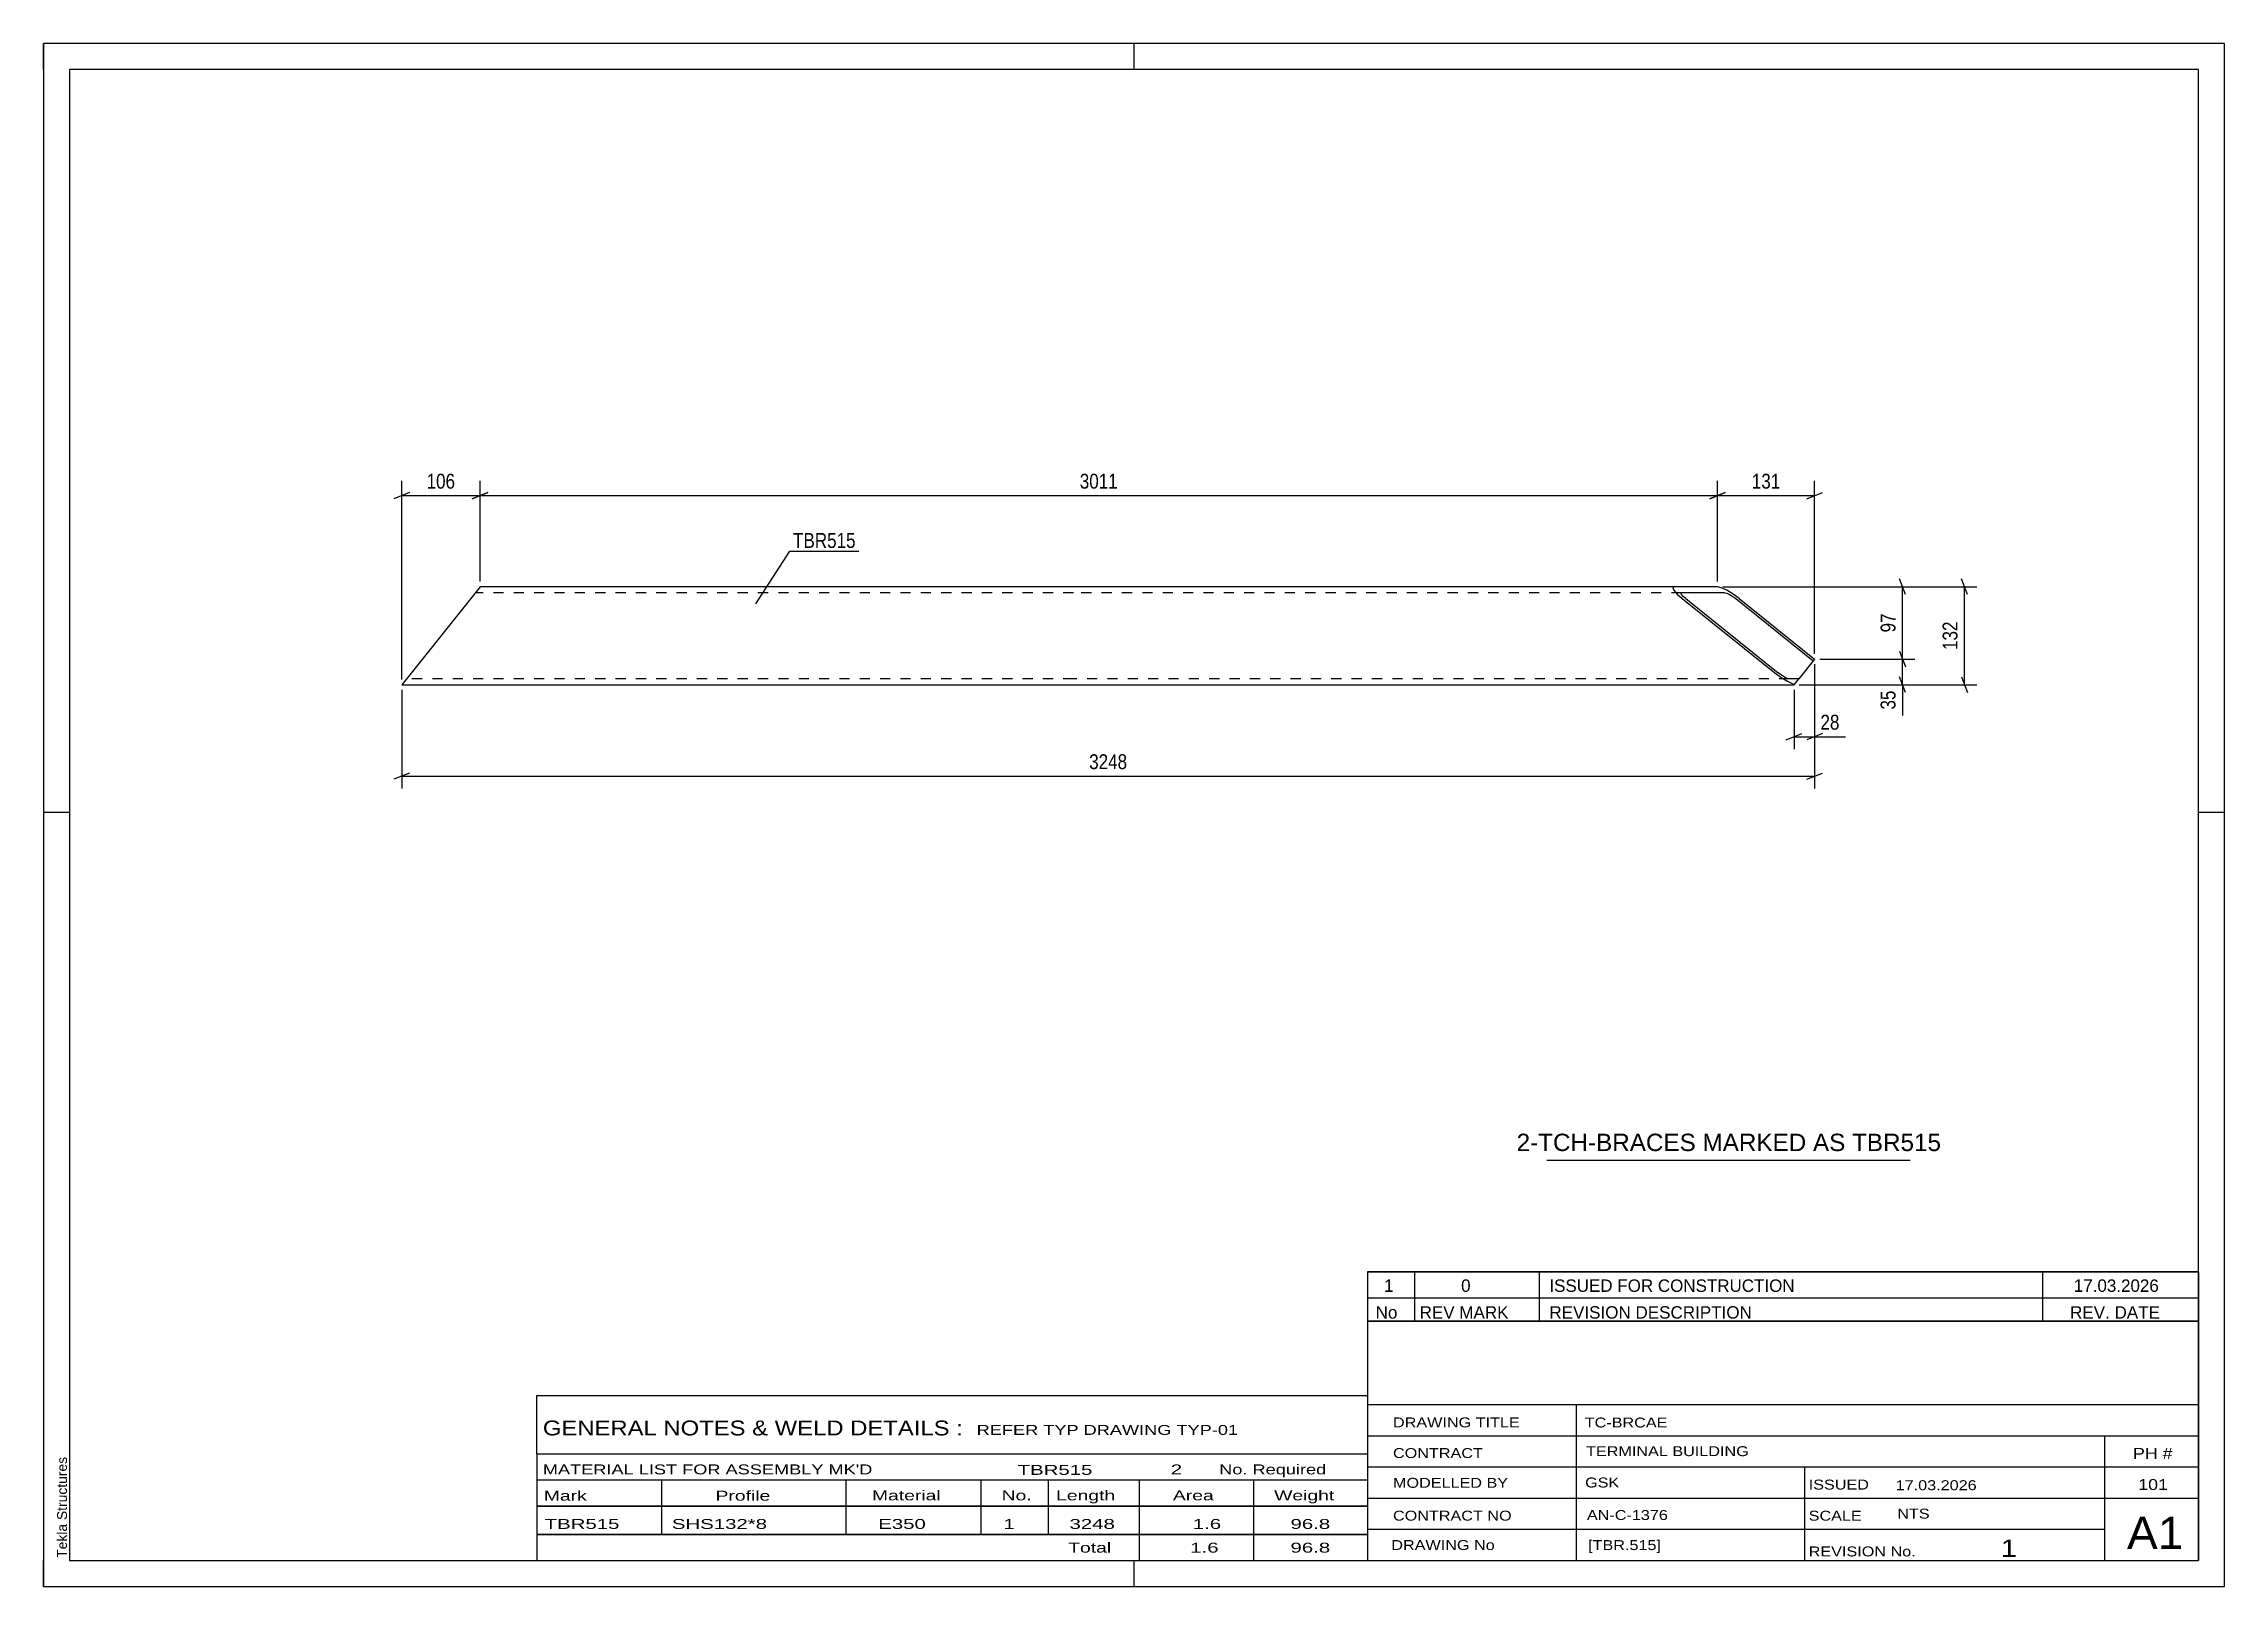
# Paper-space layout 'Layout1' of a CAD drawing. Header units: millimetres. Extents: x 0 to 420, y 0 to 297.
# The model-space entities are those that its viewports show. They can reach past a viewport. Long polylines and large blocks are cut down to what shows.
import ezdxf

# ---------------------------------------------------------------- set-up
doc = ezdxf.new("R2010")
doc.units = ezdxf.units.MM
doc.linetypes.add('DXK_LINE_DOT2', pattern=[3.9198, 1.9599, -1.9599])
doc.layers.add('Viewport layer', color=7, linetype='Continuous', plot=False)
doc.styles.add('Arial', font='ARIAL.TTF', dxfattribs={"height": 0.2})
doc.styles.add('Arial Narrow', font='ARIALN.TTF', dxfattribs={"height": 0.2})

# ---------------------------------------------------------------- blocks, each defined once
blk = doc.blocks.new('Unknown-580580942-1833')
at = {"color": 5, "linetype": 'Continuous'}
for p, q in [((420, 297), (0, 297)), ((0, 297), (0, 0)), ((0, 292), (0, 297)), ((210, 292), (210, 297)), ((420, 0), (420, 297)), ((415, 292), (5, 292)), ((5, 292), (5, 5)), ((415, 5), (415, 292)), ((5, 149), (0, 149)), ((420, 149), (415, 149)), ((0, 0), (0, 5)), ((5, 5), (415, 5)), ((210, 0), (210, 5)), ((0, 0), (420, 0))]:
    blk.add_line(p, q, dxfattribs=at)
at = {"color": 174, "linetype": 'Continuous', "style": 'Arial'}
blk.add_text('Tekla Structures', height=1.9102, rotation=90, dxfattribs=at).set_placement((4.5, 5.5))
blk = doc.blocks.new('Part-580580942-1595 - 1509')
at = {"color": 2, "linetype": 'Continuous'}
for p, q in [((84.05, 192.44), (68.96, 173.58)), ((198.34, 192.44), (84.05, 192.44)), ((322.38, 192.44), (198.44, 192.44)), ((314.06, 192.44), (313.76, 192.26)), ((313.76, 192.26), (313.95, 191.77)), ((313.95, 191.77), (314.59, 191.03)), ((314.59, 191.03), (315.58, 190.15)), ((315.34, 191.21), (315.48, 191.3)), ((315.43, 190.96), (315.34, 191.21)), ((315.75, 190.59), (315.43, 190.96)), ((323.8, 191.3), (315.48, 191.3)), ((315.58, 190.15), (333.43, 175.87)), ((316.25, 190.15), (315.75, 190.59)), ((316.25, 190.15), (334.09, 175.87)), ((323.1, 192.26), (322.38, 192.44)), ((324.15, 191.77), (323.1, 192.26)), ((323.8, 191.3), (324.17, 191.21)), ((325.37, 191.03), (324.15, 191.77)), ((324.17, 191.21), (324.69, 190.96)), ((324.69, 190.96), (325.3, 190.59)), ((325.3, 190.59), (325.9, 190.15)), ((326.56, 190.15), (325.37, 191.03)), ((325.9, 190.15), (340.83, 178.2)), ((326.56, 190.15), (341.09, 178.53)), ((341.09, 178.53), (338.05, 174.72)), ((68.96, 173.58), (198.34, 173.58)), ((198.44, 173.58), (337.13, 173.58)), ((333.43, 175.87), (334.62, 174.99)), ((334.69, 175.43), (334.09, 175.87)), ((334.62, 174.99), (335.84, 174.25)), ((335.3, 175.06), (334.69, 175.43)), ((335.82, 174.81), (335.3, 175.06)), ((336.19, 174.72), (335.82, 174.81)), ((335.84, 174.25), (336.89, 173.76)), ((338.05, 174.72), (336.19, 174.72)), ((336.89, 173.76), (337.21, 173.68)), ((337.13, 173.58), (338.05, 174.72))]:
    blk.add_line(p, q, dxfattribs=at)
at = {"color": 7, "linetype": 'DXK_LINE_DOT2'}
for p, q in [((198.34, 191.3), (83.14, 191.3)), ((315.48, 191.3), (198.44, 191.3)), ((69.87, 174.72), (69.94, 174.81)), ((198.34, 174.72), (69.87, 174.72)), ((336.19, 174.72), (198.44, 174.72)), ((338.12, 174.81), (338.05, 174.72))]:
    blk.add_line(p, q, dxfattribs=at)
blk = doc.blocks.new('StraightDimension-580580942-2679 - 1509')
at = {"color": 7, "linetype": 'Continuous'}
for p, q in [((323.88, 210.58), (320.88, 209.38)), ((322.38, 193.44), (322.38, 212.83)), ((339.59, 209.38), (342.59, 210.58)), ((341.09, 179.53), (341.09, 212.83)), ((322.38, 209.98), (341.09, 209.98))]:
    blk.add_line(p, q, dxfattribs=at)
at = {"color": 0}
blk.add_wipeout([(335.08, 210.73), (335.08, 214.93), (328.39, 214.93), (328.39, 210.73)], dxfattribs=at)
at = {"color": 3, "style": 'Arial Narrow'}
blk.add_text('131', height=2.863, dxfattribs=at).set_placement((328.99, 211.33))
blk = doc.blocks.new('StraightDimension-580580942-2826 - 1509')
at = {"color": 7, "linetype": 'Continuous'}
for p, q in [((341.09, 177.53), (341.09, 153.58)), ((68.96, 172.58), (68.96, 153.58)), ((70.46, 156.58), (67.46, 155.38)), ((68.96, 155.98), (341.09, 155.98)), ((339.59, 155.38), (342.59, 156.58))]:
    blk.add_line(p, q, dxfattribs=at)
at = {"color": 0}
blk.add_wipeout([(209.28, 156.73), (209.28, 160.93), (200.77, 160.93), (200.77, 156.73)], dxfattribs=at)
at = {"color": 3, "style": 'Arial Narrow'}
blk.add_text('3248', height=2.863, dxfattribs=at).set_placement((201.37, 157.33))
blk = doc.blocks.new('StraightDimension-580580942-2681 - 1509')
at = {"color": 7, "linetype": 'Continuous'}
for p, q in [((70.46, 210.58), (67.46, 209.38)), ((68.96, 174.58), (68.96, 212.83)), ((82.55, 209.38), (85.55, 210.58)), ((84.05, 193.44), (84.05, 212.83)), ((68.96, 209.98), (84.05, 209.98))]:
    blk.add_line(p, q, dxfattribs=at)
at = {"color": 0}
blk.add_wipeout([(79.85, 210.73), (79.85, 214.93), (73.16, 214.93), (73.16, 210.73)], dxfattribs=at)
at = {"color": 3, "style": 'Arial Narrow'}
blk.add_text('106', height=2.863, dxfattribs=at).set_placement((73.76, 211.33))
blk = doc.blocks.new('StraightDimension-580580942-2680 - 1509')
at = {"color": 7, "linetype": 'Continuous'}
for p, q in [((85.55, 210.58), (82.55, 209.38)), ((84.05, 193.44), (84.05, 212.83)), ((320.88, 209.38), (323.88, 210.58)), ((322.38, 193.44), (322.38, 212.83)), ((84.05, 209.98), (322.38, 209.98))]:
    blk.add_line(p, q, dxfattribs=at)
at = {"color": 0}
blk.add_wipeout([(207.47, 210.73), (207.47, 214.93), (198.96, 214.93), (198.96, 210.73)], dxfattribs=at)
at = {"color": 3, "style": 'Arial Narrow'}
blk.add_text('3011', height=2.863, dxfattribs=at).set_placement((199.56, 211.33))
blk = doc.blocks.new('StraightDimension-580580942-2838 - 1509')
at = {"color": 7, "linetype": 'Continuous'}
for p, q in [((341.09, 177.53), (341.09, 161.18)), ((337.13, 172.58), (337.13, 161.18)), ((335.63, 162.98), (338.63, 164.18)), ((342.59, 164.18), (339.59, 162.98)), ((337.13, 163.58), (341.09, 163.58))]:
    blk.add_line(p, q, dxfattribs=at)
at = {"color": 0}
blk.add_wipeout([(346.47, 164.33), (346.47, 168.53), (341.61, 168.53), (341.61, 164.33)], dxfattribs=at)
at = {"color": 7, "linetype": 'Continuous'}
blk.add_line((341.09, 163.58), (347, 163.58), dxfattribs=at)
blk.add_line((341.09, 163.58), (347, 163.58), dxfattribs=at)
at = {"color": 3, "style": 'Arial Narrow'}
blk.add_text('28', height=2.863, dxfattribs=at).set_placement((342.21, 164.93))
blk = doc.blocks.new('StraightDimension-580580942-2857 - 1509')
at = {"color": 7, "linetype": 'Continuous'}
for p, q in [((370.55, 190.94), (369.35, 193.94)), ((323.38, 192.44), (372.35, 192.44)), ((369.95, 173.58), (369.95, 192.44)), ((338.13, 173.58), (372.35, 173.58)), ((369.35, 175.08), (370.55, 172.08))]:
    blk.add_line(p, q, dxfattribs=at)
at = {"color": 0}
blk.add_wipeout([(369.2, 186.35), (365, 186.35), (365, 179.67), (369.2, 179.67)], dxfattribs=at)
at = {"color": 3, "style": 'Arial Narrow'}
blk.add_text('132', height=2.863, rotation=90.0002, dxfattribs=at).set_placement((368.6, 180.27))
blk = doc.blocks.new('StraightDimension-580580942-2875 - 1509')
at = {"color": 7, "linetype": 'Continuous'}
for p, q in [((358.61, 190.94), (357.41, 193.94)), ((323.38, 192.44), (360.41, 192.44)), ((358.01, 178.53), (358.01, 192.44)), ((342.09, 178.53), (360.41, 178.53)), ((357.41, 180.03), (358.61, 177.03))]:
    blk.add_line(p, q, dxfattribs=at)
at = {"color": 0}
blk.add_wipeout([(357.26, 187.91), (353.06, 187.91), (353.06, 183.05), (357.26, 183.05)], dxfattribs=at)
at = {"color": 3, "style": 'Arial Narrow'}
blk.add_text('97', height=2.863, rotation=90.0002, dxfattribs=at).set_placement((356.66, 183.65))
blk = doc.blocks.new('StraightDimension-580580942-2876 - 1509')
at = {"color": 7, "linetype": 'Continuous'}
for p, q in [((342.09, 178.53), (360.41, 178.53)), ((357.41, 180.03), (358.61, 177.03)), ((358.01, 173.58), (358.01, 178.53)), ((338.13, 173.58), (360.41, 173.58)), ((358.61, 172.08), (357.41, 175.08))]:
    blk.add_line(p, q, dxfattribs=at)
at = {"color": 0}
blk.add_wipeout([(357.26, 173.06), (353.06, 173.06), (353.06, 168.2), (357.26, 168.2)], dxfattribs=at)
at = {"color": 7, "linetype": 'Continuous'}
blk.add_line((358.01, 173.58), (358.01, 167.67), dxfattribs=at)
blk.add_line((358.01, 173.58), (358.01, 167.67), dxfattribs=at)
at = {"color": 3, "style": 'Arial Narrow'}
blk.add_text('35', height=2.863, rotation=90.0002, dxfattribs=at).set_placement((356.66, 168.8))
blk = doc.blocks.new('Unknown-580580942-2933')
at = {"color": 7, "linetype": 'Continuous'}
for p, q in [((255, 60.55), (415, 60.55)), ((415, 60.55), (255, 60.55)), ((255, 60.55), (255, 55.55)), ((264, 60.55), (264, 55.55)), ((288, 60.55), (288, 55.55)), ((385, 60.55), (385, 55.55)), ((415, 60.55), (415, 55.55)), ((255, 55.55), (415, 55.55)), ((255, 55.55), (255, 51.05)), ((255, 55.55), (415, 55.55)), ((264, 55.55), (264, 51.05)), ((288, 55.55), (288, 51.05)), ((385, 55.55), (385, 51.05)), ((415, 55.55), (415, 51.05)), ((415, 51.05), (255, 51.05))]:
    blk.add_line(p, q, dxfattribs=at)
at = {"color": 7, "linetype": 'Continuous', "style": 'Arial Narrow'}
for s, height, width, p in [('1', 2.39, 1.196471, (258.16, 56.7)), ('0', 2.39, 1.196471, (273, 56.7)), ('ISSUED FOR CONSTRUCTION', 2.3861, 1.196471, (290, 56.7)), ('17.03.2026', 2.386, 1.196471, (391, 56.7)), ('No', 2.386, 1.2, (256.54, 51.55)), ('REV MARK', 2.386, 1.2, (265, 51.55)), ('REVISION DESCRIPTION', 2.3861, 1.2, (290, 51.55)), ('REV. DATE', 2.386, 1.2, (390.28, 51.55))]:
    blk.add_text(s, height=height, dxfattribs=dict(at, width=width)).set_placement(p)
blk = doc.blocks.new('Unknown-580580942-2932')
at = {"color": 7, "linetype": 'Continuous'}
for p, q in [((255, 51.05), (255, 5)), ((255, 51.05), (415, 51.05)), ((415, 51), (415, 5)), ((255, 35), (415, 35)), ((295.14, 35), (295.14, 5)), ((255, 29), (415, 29)), ((397, 5.05), (397, 29.05)), ((255, 23), (415, 23)), ((339.14, 23), (339.14, 5)), ((255, 17), (415, 17)), ((255, 11), (397, 11)), ((255, 5), (415, 5))]:
    blk.add_line(p, q, dxfattribs=at)
at = {"color": 7, "style": 'Arial Narrow'}
for s, height, width, p in [('DRAWING TITLE', 1.9089, 1.425378, (259.88, 30.61)), ('TC-BRCAE', 1.909, 1.425378, (296.81, 30.59)), ('CONTRACT', 1.909, 1.425378, (259.88, 24.71)), ('TERMINAL BUILDING', 1.9089, 1.425378, (297.06, 25.07)), ('MODELLED BY', 1.9089, 1.425378, (259.88, 18.98)), ('GSK', 1.909, 1.425378, (296.88, 19.04)), ('ISSUED', 1.909, 1.425378, (339.94, 18.64)), ('17.03.2026', 1.909, 1.425378, (356.69, 18.52)), ('CONTRACT NO', 1.9089, 1.425378, (259.88, 12.66)), ('AN-C-1376', 1.909, 1.425378, (297.23, 12.78)), ('SCALE', 1.909, 1.425378, (339.94, 12.65)), ('A1', 6.204, 1.25, (401.24, 7.2)), ('DRAWING No', 1.909, 1.425378, (259.56, 7)), ('[TBR.515]', 1.909, 1.425378, (297.46, 6.99)), ('1', 3.34, 1.5, (376.91, 5.68)), ('REVISION No.', 1.9089, 1.425378, (339.94, 5.77))]:
    blk.add_text(s, height=height, dxfattribs=dict(at, width=width)).set_placement(p)
at = {"color": 7, "linetype": 'Continuous', "style": 'Arial Narrow'}
for s, height, width, p in [('PH #', 2.1, 1.42538, (402.4, 24.55)), ('101', 2.1, 1.42538, (403.41, 18.55)), ('NTS', 1.909, 1.425378, (357, 13.05))]:
    blk.add_text(s, height=height, dxfattribs=dict(at, width=width)).set_placement(p)
blk = doc.blocks.new('Unknown-580580942-2934')
at = {"color": 7, "linetype": 'Continuous'}
for p, q in [((95, 36.75), (255, 36.75)), ((95, 25.5), (95, 36.75)), ((255, 36.75), (255, 25.5)), ((95, 25.5), (255, 25.5)), ((95, 25.5), (95, 20.5)), ((255, 25.5), (255, 20.5)), ((95, 20.5), (255, 20.5)), ((95, 20.5), (95, 15.5)), ((119, 20.5), (119, 15.5)), ((154.5, 20.5), (154.5, 15.5)), ((180.5, 20.5), (180.5, 15.5)), ((193.5, 20.5), (193.5, 15.5)), ((211, 20.5), (211, 15.5)), ((233, 20.5), (233, 15.5)), ((255, 20.5), (255, 15.5)), ((95, 15.5), (255, 15.5)), ((95, 15.45), (95, 10.05)), ((95, 15.45), (255, 15.45)), ((119, 15.5), (119, 10)), ((154.5, 15.5), (154.5, 10)), ((180.5, 15.5), (180.5, 10)), ((193.5, 15.5), (193.5, 10)), ((211, 15.5), (211, 10)), ((233, 15.5), (233, 10)), ((255, 15.45), (255, 10.05)), ((95, 10.05), (255, 10.05)), ((95, 10), (255, 10)), ((95, 10), (95, 5)), ((211, 10), (211, 5)), ((233, 10), (233, 5)), ((255, 10), (255, 5)), ((95, 5), (255, 5))]:
    blk.add_line(p, q, dxfattribs=at)
at = {"color": 7, "style": 'Arial Narrow'}
for s, height, width, p in [('GENERAL NOTES & WELD DETAILS :', 2.8633, 1.4, (96.15, 29.06)), ('REFER TYP DRAWING TYP-01', 1.9089, 1.6, (179.7, 29.16)), ("MATERIAL LIST FOR ASSEMBLY MK'D", 1.9089, 1.6, (96.15, 21.56)), ('TBR515', 1.909, 1.794707, (187.59, 21.47)), ('2', 1.91, 1.794707, (217.08, 21.56)), ('No. Required', 1.9089, 1.6, (226.41, 21.56)), ('Mark', 1.909, 1.7, (96.34, 16.5)), ('Profile', 1.909, 1.7, (129.41, 16.5)), ('Material', 1.909, 1.7, (159.54, 16.56)), ('No.', 1.909, 1.7, (184.5, 16.56)), ('Length', 1.909, 1.7, (195, 16.56)), ('Area', 1.909, 1.7, (217.5, 16.56)), ('Weight', 1.909, 1.7, (237, 16.56))]:
    blk.add_text(s, height=height, dxfattribs=dict(at, width=width)).set_placement(p)
at = {"color": 7, "linetype": 'Continuous', "style": 'Arial Narrow'}
for s, height, width, p in [('TBR515', 1.909, 1.794707, (96.5, 11.06)), ('SHS132*8', 1.909, 1.794707, (121, 11.06)), ('E350', 1.909, 1.794707, (160.74, 11.06)), ('1', 1.91, 1.794707, (184.86, 11.06)), ('3248', 1.909, 1.794707, (197.58, 11.06)), ('1.6', 1.909, 1.794707, (221.32, 11.06)), ('96.8', 1.909, 1.794707, (240.14, 11.06)), ('Total', 1.909, 1.7, (197.33, 6.5)), ('1.6', 1.909, 1.794707, (220.83, 6.5)), ('96.8', 1.909, 1.794707, (240.14, 6.5))]:
    blk.add_text(s, height=height, dxfattribs=dict(at, width=width)).set_placement(p)
blk = doc.blocks.new('Unknown-580580942-2935')
at = {"color": 7, "linetype": 'Continuous'}
blk.add_line((289.5, 82.05), (359.5, 82.05), dxfattribs=at)
at = {"color": 7, "style": 'Arial'}
blk.add_text('2-TCH-BRACES MARKED AS TBR515', height=3.3428, dxfattribs=at).set_placement((283.69, 83.8))
blk = doc.blocks.new('Mark-580580942-1701 - 1509')
at = {"color": 0}
blk.add_wipeout([(156.39, 199.92), (156.39, 202.92), (144.34, 202.92), (144.34, 199.92)], dxfattribs=at)
blk.add_wipeout([(156.39, 199.92), (156.39, 202.92), (144.34, 202.92), (144.34, 199.92)], dxfattribs=at)
at = {"color": 30, "linetype": 'Continuous'}
for p, q in [((137.15, 189.15), (143.74, 199.32)), ((143.74, 199.32), (156.99, 199.32))]:
    blk.add_line(p, q, dxfattribs=at)
at = {"color": 3, "style": 'Arial Narrow'}
blk.add_text('TBR515', height=2.863, dxfattribs=at).set_placement((144.34, 199.92))

msp = doc.modelspace()

# ---------------------------------------------------------------- block references
for name in ['Unknown-580580942-1833', 'Part-580580942-1595 - 1509', 'Unknown-580580942-2935', 'Unknown-580580942-2933', 'Unknown-580580942-2932', 'Unknown-580580942-2934']:
    msp.add_blockref(name, (0, 0))

# ---------------------------------------------------------------- next in the draw order: block references
msp.add_blockref('StraightDimension-580580942-2679 - 1509', (0, 0))

# ---------------------------------------------------------------- next in the draw order: block references
msp.add_blockref('StraightDimension-580580942-2826 - 1509', (0, 0))

# ---------------------------------------------------------------- next in the draw order: block references
for name in ['StraightDimension-580580942-2681 - 1509', 'StraightDimension-580580942-2838 - 1509']:
    msp.add_blockref(name, (0, 0))

# ---------------------------------------------------------------- next in the draw order: block references
msp.add_blockref('StraightDimension-580580942-2680 - 1509', (0, 0))

# ---------------------------------------------------------------- next in the draw order: block references
for name in ['Mark-580580942-1701 - 1509', 'StraightDimension-580580942-2857 - 1509']:
    msp.add_blockref(name, (0, 0))

# ---------------------------------------------------------------- next in the draw order: block references
msp.add_blockref('StraightDimension-580580942-2875 - 1509', (0, 0))

# ---------------------------------------------------------------- next in the draw order: block references
msp.add_blockref('StraightDimension-580580942-2876 - 1509', (0, 0))

psp = doc.layouts.get("Layout1")

# ---------------------------------------------------------------- viewports
at = {"layer": 'Viewport layer', "view_target_point": (210, 148.5)}
psp.add_viewport(center=(210, 148.5), size=(420, 297), view_center_point=(0, 0), view_height=297, dxfattribs=at)

doc.saveas('drawing.dxf')
